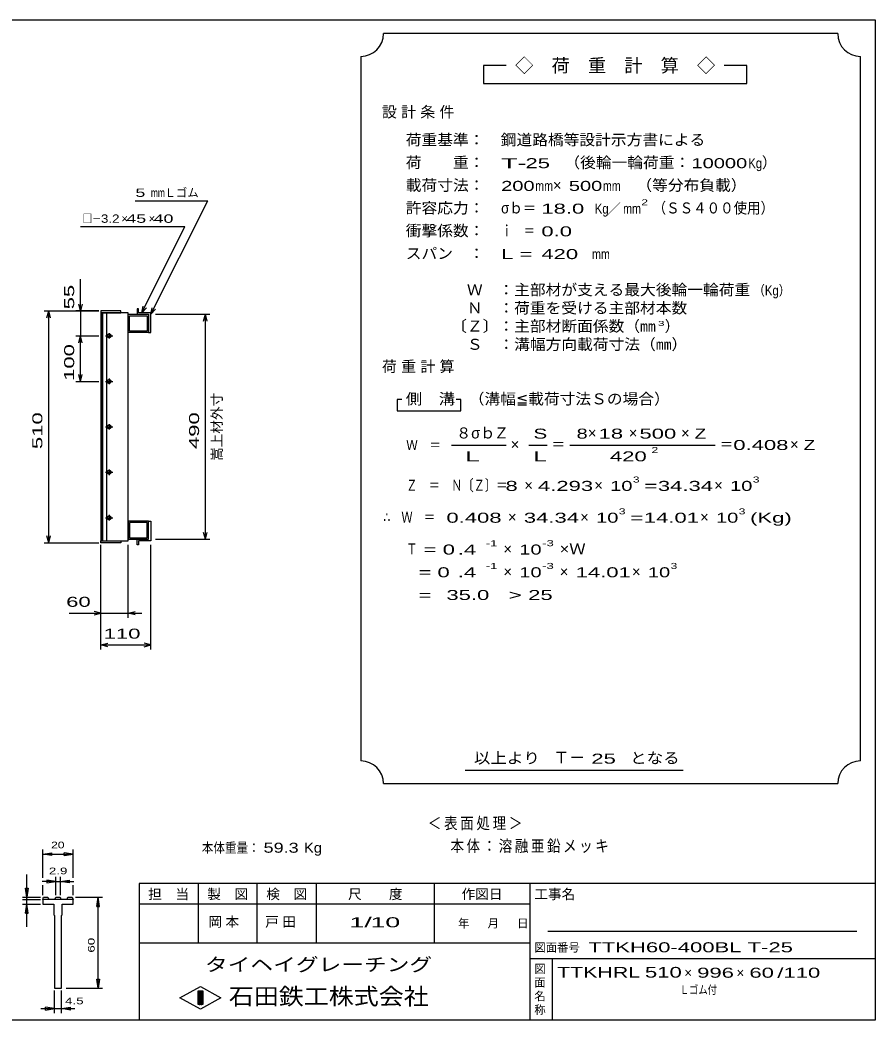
# Model space of a CAD drawing. Units: millimetres, scale not verified. Extents: x -1820 to 1731, y -1282 to 1054.
# Drawn here: x -151 to 1731, y -1146 to 1054 of the extents above; entities that cross this region are included whole.
import ezdxf
from ezdxf.enums import TextEntityAlignment as Align

# ---------------------------------------------------------------- set-up
doc = ezdxf.new("R2010")
doc.units = ezdxf.units.MM
doc.header["$LTSCALE"] = 10
for name, color, linetype, lineweight in [('0_2', 150, 'Continuous', 25), ('16', 3, 'Continuous', 25), ('22', 2, 'Continuous', 25), ('32', 4, 'Continuous', 25)]:
    doc.layers.add(name, color=color, linetype=linetype, lineweight=lineweight)
doc.styles.add('ベクトル', font='')
doc.styles.get('ベクトル').set_extended_font_data('ベクトル')

msp = doc.modelspace()

# ---------------------------------------------------------------- linework, layer by layer
at = {"layer": '0_2'}
for p, q in [((-1729, 1053.5), (1731, 1053.5)), ((1731, 1053.5), (1731, -1146.5)), ((1731, -846.5), (111, -846.5)), ((111, -846.5), (111, -1146.5)), ((241, -846.5), (241, -976.5)), ((371, -976.5), (371, -846.5)), ((501, -846.5), (501, -976.5)), ((761, -976.5), (761, -846.5)), ((971, -846.5), (971, -1146.5)), ((971, -891.5), (111, -891.5)), ((1691, -951.5), (1011, -951.5)), ((111, -976.5), (971, -976.5)), ((971, -1011.5), (1731, -1011.5)), ((1021, -1146.5), (1021, -1011.5)), ((201, -1097.5), (246, -1072.5)), ((246, -1072.5), (291, -1097.5)), ((246, -1122.5), (201, -1097.5)), ((241, -1082.5), (251, -1082.5)), ((241, -1112.5), (241, -1082.5)), ((241, -1082.5), (243, -1082.5)), ((243, -1082.5), (243, -1112.5)), ((245, -1112.5), (245, -1082.5)), ((245, -1082.5), (247, -1082.5)), ((291, -1097.5), (246, -1122.5)), ((247, -1082.5), (247, -1112.5)), ((249, -1112.5), (249, -1082.5)), ((249, -1082.5), (251, -1082.5)), ((251, -1082.5), (251, -1112.5)), ((251, -1082.5), (251, -1112.5)), ((251, -1112.5), (241, -1112.5)), ((243, -1112.5), (245, -1112.5)), ((247, -1112.5), (249, -1112.5)), ((1731, -1146.5), (-1729, -1146.5))]:
    msp.add_line(p, q, dxfattribs=at)
at = {"layer": '16'}
for p, q in [((110, 418), (107, 418)), ((107, 418), (107, 406)), ((110, 409), (110, 418)), ((71, 413.5), (27, 413.5)), ((27, 413.5), (27, 409)), ((27, 409), (71, 409)), ((27, 409), (27, -92)), ((87, 409), (27, 409)), ((28.5, 409), (28.5, -92)), ((31.5, -92), (31.5, 409)), ((39, 409), (39, -92)), ((71, 409), (71, 413.5)), ((87, -92), (87, 409)), ((87, 406), (132, 406)), ((87, 366), (87, 406)), ((90, 403), (129, 403)), ((90, 369), (90, 403)), ((107, 406), (132, 406)), ((137, 409), (110, 409)), ((129, 403), (129, 369)), ((132, 406), (132, 366)), ((132, 406), (132, 366)), ((137, 366), (137, 409)), ((37, 358.5), (53, 358.5)), ((47, 361.5), (43, 361.5)), ((43, 355.5), (47, 355.5)), ((45, 364.5), (45, 352.5)), ((132, 366), (87, 366)), ((129, 369), (90, 369)), ((132, 366), (137, 366)), ((45, 264.5), (45, 252.5)), ((37, 258.5), (53, 258.5)), ((47, 261.5), (43, 261.5)), ((43, 255.5), (47, 255.5)), ((37, 158.5), (53, 158.5)), ((47, 161.5), (43, 161.5)), ((43, 155.5), (47, 155.5)), ((45, 164.5), (45, 152.5)), ((37, 58.5), (53, 58.5)), ((47, 61.5), (43, 61.5)), ((43, 55.5), (47, 55.5)), ((45, 64.5), (45, 52.5)), ((37, -41.5), (53, -41.5)), ((47, -38.5), (43, -38.5)), ((45, -35.5), (45, -47.5)), ((43, -44.5), (47, -44.5)), ((132, -49), (87, -49)), ((87, -49), (87, -89)), ((129, -52), (90, -52)), ((90, -52), (90, -86)), ((129, -86), (129, -52)), ((132, -89), (132, -49)), ((132, -49), (137, -49)), ((132, -89), (132, -49)), ((137, -49), (137, -92)), ((90, -86), (129, -86)), ((27, -92), (71, -92)), ((27, -96.5), (27, -92)), ((27, -92), (87, -92)), ((71, -96.5), (27, -96.5)), ((71, -92), (71, -96.5)), ((87, -89), (132, -89)), ((107, -101), (107, -89)), ((107, -89), (132, -89)), ((110, -101), (107, -101)), ((137, -92), (110, -92)), ((110, -92), (110, -101))]:
    msp.add_line(p, q, dxfattribs=at)
for centre, radius, start, end in [((43, 358.5), 3, 90, 270), ((45, 358.5), 4, 46.6, 133.4), ((45, 358.5), 4, 226.6, 313.4), ((47, 358.5), 3, 270, 90), ((43, 258.5), 3, 90, 270), ((45, 258.5), 4, 46.6, 133.4), ((45, 258.5), 4, 226.6, 313.4), ((47, 258.5), 3, 270, 90), ((43, 158.5), 3, 90, 270), ((45, 158.5), 4, 46.6, 133.4), ((45, 158.5), 4, 226.6, 313.4), ((47, 158.5), 3, 270, 90), ((43, 58.5), 3, 90, 270), ((45, 58.5), 4, 46.6, 133.4), ((45, 58.5), 4, 226.6, 313.4), ((47, 58.5), 3, 270, 90), ((43, -41.5), 3, 90, 270), ((45, -41.5), 4, 46.6, 133.4), ((47, -41.5), 3, 270, 90), ((45, -41.5), 4, 226.6, 313.4)]:
    msp.add_arc(centre, radius, start, end, dxfattribs=at)
at = {"layer": '22', "color": 4}
for p, q in [((1649, 1023.5), (649, 1023.5)), ((599, 973.5), (599, -576.5)), ((1699, -576.5), (1699, 973.5)), ((919, 953.5), (869, 953.5)), ((869, 953.5), (869, 913.5)), ((1449, 953.5), (1399, 953.5)), ((1449, 913.5), (1449, 953.5)), ((869, 913.5), (1449, 913.5)), ((102, 656), (262, 656)), ((137, 406), (262, 656)), ((-18, 599), (212, 599)), ((117, 409), (212, 599)), ((-18, 413.5), (-18, 483.5)), ((-18, 413.5), (-22, 428.5)), ((-14, 428.5), (-18, 413.5)), ((117, 409), (120, 423.6)), ((117, 409), (127, 420)), ((137, 406), (140, 420.6)), ((-98, 413.5), (22, 413.5)), ((-92, 398.5), (-88, 413.5)), ((-84, 398.5), (-88, 413.5)), ((-88, -96.5), (-88, 413.5)), ((22, 413.5), (-28, 413.5)), ((-18, 413.5), (-18, 358.5)), ((137, 406), (147, 417)), ((147, 406), (267, 406)), ((253, 391), (257, 406)), ((261, 391), (257, 406)), ((257, -89), (257, 406)), ((-28, 358.5), (22, 358.5)), ((-22, 343.5), (-18, 358.5)), ((-14, 343.5), (-18, 358.5)), ((-18, 258.5), (-18, 358.5)), ((-18, 258.5), (-22, 273.5)), ((-18, 258.5), (-14, 273.5)), ((-28, 258.5), (22, 258.5)), ((689, 218.5), (679, 218.5)), ((679, 218.5), (679, 193.5)), ((819, 218.5), (809, 218.5)), ((819, 193.5), (819, 218.5)), ((679, 193.5), (819, 193.5)), ((799, 118.5), (919, 118.5)), ((969, 118.5), (1009, 118.5)), ((1059, 118.5), (1379, 118.5)), ((-88, -96.5), (-92, -81.5)), ((-88, -96.5), (-84, -81.5)), ((257, -89), (253, -74)), ((257, -89), (261, -74)), ((-98, -96.5), (22, -96.5)), ((27, -261.5), (27, -101.5)), ((27, -331.5), (27, -101.5)), ((87, -261.5), (87, -101.5)), ((137, -331.5), (137, -101.5)), ((147, -89), (267, -89)), ((-43, -251.5), (27, -251.5)), ((27, -251.5), (12, -247.5)), ((12, -255.5), (27, -251.5)), ((27, -251.5), (87, -251.5)), ((87, -251.5), (102, -247.5)), ((102, -255.5), (87, -251.5)), ((87, -251.5), (117, -251.5)), ((27, -321.5), (42, -317.5)), ((42, -325.5), (27, -321.5)), ((27, -321.5), (137, -321.5)), ((137, -321.5), (122, -317.5)), ((122, -325.5), (137, -321.5)), ((829, -596.5), (1309, -596.5)), ((649, -626.5), (1649, -626.5))]:
    msp.add_line(p, q, dxfattribs=at)
for centre, start, end in [((599, 1023.5), 270, 0), ((1699, 1023.5), 180, 270), ((599, -626.5), 0, 90), ((1699, -626.5), 90, 180)]:
    msp.add_arc(centre, 50, start, end, dxfattribs=at)
at = {"layer": '32'}
for p, q in [((-101, -833.5), (-101, -771.5)), ((-101, -781.5), (-81, -778.5)), ((-81, -784.5), (-101, -781.5)), ((-101, -781.5), (-34.33, -781.5)), ((-81, -784.5), (-81, -778.5)), ((-34.33, -781.5), (-54.33, -778.5)), ((-54.33, -784.5), (-54.33, -778.5)), ((-54.33, -784.5), (-34.33, -781.5)), ((-34.33, -833.5), (-34.33, -771.5)), ((-136, -876.5), (-136, -826.5)), ((-72.5, -871.5), (-72.5, -831.5)), ((-62.83, -831.5), (-62.83, -871.5)), ((-136, -876.5), (-139, -856.5)), ((-139, -856.5), (-133, -856.5)), ((-133, -856.5), (-136, -876.5)), ((-72.5, -841.5), (-102.5, -841.5)), ((-101, -871.5), (-101, -849.5)), ((-72.5, -841.5), (-92.5, -838.5)), ((-92.5, -838.5), (-92.5, -844.5)), ((-92.5, -844.5), (-72.5, -841.5)), ((-72.5, -841.5), (-62.83, -841.5)), ((-62.83, -841.5), (-42.83, -838.5)), ((-42.83, -844.5), (-62.83, -841.5)), ((-62.83, -841.5), (-32.83, -841.5)), ((-42.83, -838.5), (-42.83, -844.5)), ((-34.33, -871.5), (-34.33, -849.5)), ((-146, -876.5), (-106, -876.5)), ((-136, -891.5), (-136, -876.5)), ((-101, -881.5), (-99.33, -876.5)), ((-99.33, -876.5), (-89.67, -876.5)), ((-89.67, -876.5), (-88, -881.5)), ((-74.17, -881.5), (-72.5, -876.5)), ((-72.5, -876.5), (-62.83, -876.5)), ((-62.83, -876.5), (-61.17, -881.5)), ((-47.33, -881.5), (-45.67, -876.5)), ((-45.67, -876.5), (-36, -876.5)), ((-36, -876.5), (-34.33, -881.5)), ((-29.33, -876.5), (30.67, -876.5)), ((17.67, -896.5), (20.67, -876.5)), ((23.67, -896.5), (20.67, -876.5)), ((20.67, -1076.5), (20.67, -876.5)), ((-146, -881.5), (-106, -881.5)), ((-146, -891.5), (-106, -891.5)), ((-139, -911.5), (-136, -891.5)), ((-133, -911.5), (-136, -891.5)), ((-136, -941.5), (-136, -891.5)), ((-101, -881.5), (-101, -891.5)), ((-34.33, -881.5), (-101, -881.5)), ((-101, -891.5), (-76.83, -891.5)), ((-76.83, -891.5), (-76.83, -914.83)), ((-58.5, -914.83), (-58.5, -891.5)), ((-58.5, -891.5), (-34.33, -891.5)), ((-34.33, -891.5), (-34.33, -881.5)), ((17.67, -896.5), (23.67, -896.5)), ((-139, -911.5), (-133, -911.5)), ((-76.83, -914.83), (-75.17, -916.5)), ((-75.17, -916.5), (-75.17, -1076.5)), ((-60.17, -916.5), (-58.5, -914.83)), ((-60.17, -1076.5), (-60.17, -916.5)), ((-75.17, -1076.5), (-60.17, -1076.5)), ((-49.33, -1076.5), (30.67, -1076.5)), ((20.67, -1076.5), (17.67, -1056.5)), ((17.67, -1056.5), (23.67, -1056.5)), ((23.67, -1056.5), (20.67, -1076.5)), ((-75.17, -1131.5), (-75.17, -1081.5)), ((-60.17, -1131.5), (-60.17, -1081.5)), ((-105.17, -1121.5), (-75.17, -1121.5)), ((-75.17, -1121.5), (-95.17, -1118.5)), ((-95.17, -1124.5), (-95.17, -1118.5)), ((-95.17, -1124.5), (-75.17, -1121.5)), ((-75.17, -1121.5), (-60.17, -1121.5)), ((-60.17, -1121.5), (-40.17, -1118.5)), ((-40.17, -1124.5), (-60.17, -1121.5)), ((-60.17, -1121.5), (-30.17, -1121.5)), ((-40.17, -1124.5), (-40.17, -1118.5))]:
    msp.add_line(p, q, dxfattribs=at)
msp.add_circle((-136, -881.5), 1, dxfattribs=at)

# ---------------------------------------------------------------- texts
at = {"layer": '0_2', "style": 'ベクトル'}
for s, height, p in [('担\u3000当', 21.99, (131, -869.5)), ('製\u3000図', 21.99, (261, -869.5)), ('検\u3000図', 21.99, (391, -869.5)), ('尺\u3000\u3000度', 21.99, (571, -869.5)), ('作図日', 21.99, (821, -869.5)), ('工事名', 21.99, (981, -869.5)), ('年', 18.33, (813, -934)), ('月', 18.33, (878, -934)), ('日', 18.33, (943, -934)), ('図面番号', 18.33, (981, -987)), ('図', 18.33, (981, -1034)), ('面', 18.33, (981, -1064)), ('名', 18.33, (981, -1094)), ('称', 18.33, (981, -1124))]:
    msp.add_text(s, height=height, dxfattribs=at).set_placement(p, align=Align.MIDDLE_LEFT)
at = {"layer": '0_2', "color": 222, "style": 'ベクトル'}
for s, height, width, p in [('タイヘイグレーチング', 29.33, 1.25, (256, -1024.5)), ('石田鉄工株式会社', 36.66, 1.1, (308.5, -1094.5))]:
    msp.add_text(s, height=height, dxfattribs=dict(at, width=width)).set_placement(p, align=Align.MIDDLE_LEFT)
at = {"layer": '22', "style": 'ベクトル'}
for s, height, p in [('◇\u3000荷\u3000重\u3000計\u3000算\u3000◇', 29.33, (939, 953.5)), ('）', 24.19, (1482, 740)), ('Ｌゴム', 18.33, (167, 673.5)), ('×', 24.19, (1022, 690)), ('／', 21.99, (1141.5, 638.5)), ('×', 18.33, (72, 616.5)), ('×', 18.33, (132, 616.5)), ('）', 24.19, (1268, 380)), ('８', 24.19, (809, 145)), ('σｂ', 24.19, (842, 145)), ('Ｚ', 24.19, (892, 145)), ('×', 24.19, (1099, 145)), ('×', 24.19, (1189, 145)), ('×', 24.19, (1304, 145)), ('×', 24.19, (929, 120)), ('×', 24.19, (1544, 120)), ('×', 24.19, (959, 30)), ('×', 24.19, (1113, 30)), ('×', 24.19, (1377, 30)), ('×', 24.19, (923, -40)), ('×', 24.19, (1082, -40)), ('×', 24.19, (1346, -40)), ('×', 24.19, (913, -110)), ('×', 24.19, (913, -160)), ('×', 24.19, (1037, -160)), ('×', 24.19, (1196, -160)), ('Ｔ－', 25.66, (1023, -569)), ('×', 21.99, (1311, -1042.5)), ('×', 21.99, (1426, -1042.5))]:
    msp.add_text(s, height=height, dxfattribs=at).set_placement(p, align=Align.MIDDLE_LEFT)
for s, height, width, p in [('荷重基準：\u3000', 24.19, 1.05, (698, 790)), ('鋼道路橋等設計示方書による', 24.19, 1.05, (907, 790)), ('荷\u3000\u3000重：\u3000', 24.19, 1.05, (698, 740)), ('T-', 21.99, 2, (908, 738.5)), (' 25 ', 21.99, 1.65, (948, 738.5)), ('（後輪一輪荷重：', 24.19, 1.05, (1047, 740)), ('10000', 21.99, 1.5, (1327, 738.5)), ('Kg', 21.99, 0.85, (1452, 738.5)), ('載荷寸法：\u3000', 24.19, 1.05, (698, 690)), ('\u3000（等分布負載）', 24.19, 1.05, (1171, 690)), (' 5 ', 18.33, 1.6, (92, 673.5)), ('200', 21.99, 1.5, (908, 688.5)), ('mm', 21.99, 0.8, (983, 688.5)), ('500', 21.99, 1.5, (1057, 688.5)), ('mm', 21.99, 0.8, (1132, 688.5)), ('mm', 18.33, 0.75, (137, 673.5)), ('許容応力：\u3000', 24.19, 1.05, (698, 640)), ('σｂ＝', 24.19, 0.9, (908, 640)), (' 18.0', 21.99, 1.65, (983, 638.5)), ('Kg', 21.99, 0.85, (1114, 638.5)), ('mm', 21.99, 0.8, (1176.5, 638.5)), ('2', 13.2, 1.5, (1216.5, 652.5)), ('（ＳＳ４００使用）', 24.19, 0.9, (1241.5, 640)), ('□－', 18.33, 0.8, (-13, 616.5)), ('3.2', 18.33, 1.2, (27, 616.5)), (' 45 ', 18.33, 1.6, (72, 616.5)), (' 40 ', 18.33, 1.6, (132, 616.5)), ('衝撃係数：\u3000', 24.19, 1.05, (698, 590)), ('ｉ\u3000＝', 24.19, 0.75, (908, 590)), (' 0.0', 21.99, 1.65, (983, 588.5)), ('スパン\u3000：\u3000', 24.19, 1.05, (698, 540)), ('L =', 21.99, 1.65, (908, 538.5)), (' 420 ', 21.99, 1.65, (983, 538.5)), ('mm', 21.99, 0.8, (1108, 538.5)), ('\u3000Ｗ\u3000：主部材が支える最大後輪一輪荷重', 24.19, 1.05, (798, 460)), ('（Kg）', 21.99, 0.85, (1463, 458.5)), ('\u3000Ｎ\u3000：荷重を受ける主部材本数', 24.19, 1.05, (798, 420)), ('〔Ｚ〕：主部材断面係数（㎜', 24.19, 1.05, (798, 380)), ('3', 11, 1.8, (1253, 386)), ('\u3000Ｓ\u3000：溝幅方向載荷寸法（㎜）', 24.19, 1.05, (798, 340)), ('側\u3000溝', 24.19, 1.1, (698, 220)), ('\u3000（溝幅≦載荷寸法Ｓの場合）', 24.19, 1.05, (802, 220)), ('S', 21.99, 1.55, (979, 143.5)), ('8', 21.99, 1.5, (1074, 143.5)), (' 18 ', 21.99, 1.65, (1109, 143.5)), (' 500 ', 21.99, 1.65, (1199, 143.5)), ('Z', 21.99, 1.4, (1334, 143.5)), ('Ｗ\u3000＝', 21.99, 0.85, (699, 118.5)), ('＝', 24.19, 0.9, (1019, 120)), ('2', 13.2, 1.5, (1239, 107.5)), ('＝', 24.19, 0.9, (1389, 120)), ('0.408', 21.99, 1.65, (1419, 118.5)), ('Z', 21.99, 1.4, (1574, 118.5)), ('L', 21.99, 1.8, (979, 93.5)), (' 420 ', 21.99, 1.65, (1134, 93.5)), ('Ｚ\u3000＝\u3000Ｎ〔Ｚ〕＝', 24.19, 0.75, (699, 30)), ('3', 13.2, 1.5, (1198, 42.5)), ('3', 13.2, 1.5, (1462, 42.5)), (' 8 ', 21.99, 1.65, (904, 28.5)), ('4.293', 21.99, 1.65, (989, 28.5)), ('10', 21.99, 1.5, (1148, 28.5)), ('=', 21.99, 1.7, (1223, 28.5)), ('34.34', 21.99, 1.65, (1253, 28.5)), ('10', 21.99, 1.5, (1412, 28.5)), ('3', 13.2, 1.5, (1167, -27.5)), ('3', 13.2, 1.5, (1431, -27.5)), ('∴\u3000Ｗ\u3000＝', 24.19, 0.75, (649, -40)), (' 0.408', 21.99, 1.65, (774, -41.5)), ('34.34', 21.99, 1.65, (958, -41.5)), ('10', 21.99, 1.5, (1117, -41.5)), ('=', 21.99, 1.7, (1192, -41.5)), ('14.01', 21.99, 1.65, (1222, -41.5)), ('10', 21.99, 1.5, (1381, -41.5)), ('(Kg)', 21.99, 1.65, (1456, -41.5)), ('Ｔ', 24.19, 0.75, (699, -110)), (' = 0', 21.99, 1.65, (724, -111.5)), (' .4 ', 21.99, 1.65, (799, -111.5)), ('-1', 13.2, 1.65, (874, -97.5)), ('10', 21.99, 1.5, (948, -111.5)), ('-3', 13.2, 1.65, (998, -97.5)), ('×Ｗ', 24.19, 1.1, (1037, -110)), ('  = 0', 21.99, 1.65, (699, -161.5)), (' .4 ', 21.99, 1.65, (799, -161.5)), ('-1', 13.2, 1.65, (874, -147.5)), ('10', 21.99, 1.5, (948, -161.5)), ('-3', 13.2, 1.65, (998, -147.5)), ('14.01', 21.99, 1.65, (1072, -161.5)), ('10', 21.99, 1.5, (1231, -161.5)), ('3', 13.2, 1.5, (1281, -147.5)), (' 60 ', 21.99, 1.65, (-63, -226.5)), ('  =', 21.99, 1.65, (699, -211.5)), (' 35.0', 21.99, 1.65, (774, -211.5)), ('>', 21.99, 1.7, (924, -211.5)), (' 25 ', 21.99, 1.65, (954, -211.5)), (' 110 ', 21.99, 1.65, (19.5, -296.5)), ('以上より\u3000', 24.19, 1.1, (848, -570)), (' 25 ', 21.99, 1.65, (1093, -571.5)), ('となる', 24.19, 1.1, (1192, -570)), ('本体重量：', 21.99, 0.85, (249, -767.5)), (' 59.3', 21.99, 1.35, (374, -767.5)), ('Kg', 21.99, 1.1, (474, -767.5)), ('1/', 21.99, 2, (574, -931.5)), (' 10 ', 21.99, 2, (604, -931.5)), ('TTKH60-400BL T-25          ', 21.99, 1.65, (1100, -986.5)), ('TTKHRL', 23.46, 1.5, (1031, -1041.5)), (' 510 ', 23.46, 1.55, (1211, -1041.5)), (' 996 ', 21.99, 1.65, (1326, -1042.5)), (' 60 ', 21.99, 1.65, (1441, -1042.5)), ('/', 21.99, 1.65, (1516, -1042.5)), (' 110 ', 21.99, 1.65, (1516, -1042.5)), ('Ｌゴム付', 18.33, 0.8, (1301, -1080))]:
    msp.add_text(s, height=height, dxfattribs=dict(at, width=width)).set_placement(p, align=Align.MIDDLE_LEFT)
at = {"layer": '22', "style": 'ベクトル', "width": 1.65}
for s, p in [(' 55 ', (-43, 403.5)), (' 100 ', (-43, 246)), (' 510 ', (-113, 96)), (' 490', (232, 96))]:
    msp.add_text(s, height=21.99, rotation=90, dxfattribs=at).set_placement(p, align=Align.MIDDLE_LEFT)
at = {"layer": '22', "style": 'ベクトル'}
msp.add_text('嵩上材外寸', height=21.99, rotation=90, dxfattribs=at).set_placement((282, 83.5), align=Align.MIDDLE_LEFT)
at = {"layer": '22', "attachment_point": 4, "style": 'ベクトル'}
for s, insert, char_height in [('\\T1.28;設計条件', (645.5, 850), 24.19), ('\\T1.28;荷重計算', (645.5, 290), 24.19), ('\\T1.5;\\W2;\\~L\\~', (804, 93.5), 21.99), ('\\T1.2;\\W0.85;＜表面処理＞', (746.5, -715), 25.66), ('\\T1.19;\\W0.85;本体：溶融亜鉛メッキ', (796.5, -765), 25.66), ('\\T1.25;岡本\u3000', (263.5, -931.5), 21.99), ('\\T1.25;戸田\u3000', (388.5, -931.5), 21.99)]:
    msp.add_mtext(s, dxfattribs=dict(at, insert=insert, char_height=char_height))
at = {"layer": '32', "color": 2, "style": 'ベクトル'}
for s, width, p in [('20', 1.35, (-82.67, -761.5)), ('2.9', 1.5, (-87.67, -818.5)), (' 4.5 ', 1.5, (-60.17, -1104.5))]:
    msp.add_text(s, height=14.66, dxfattribs=dict(at, width=width)).set_placement(p, align=Align.MIDDLE_LEFT)
at = {"layer": '32', "color": 2, "style": 'ベクトル', "width": 1.5}
msp.add_text(' 60 ', height=14.66, rotation=90, dxfattribs=at).set_placement((5.67, -1006.5), align=Align.MIDDLE_LEFT)

doc.saveas('drawing.dxf')
